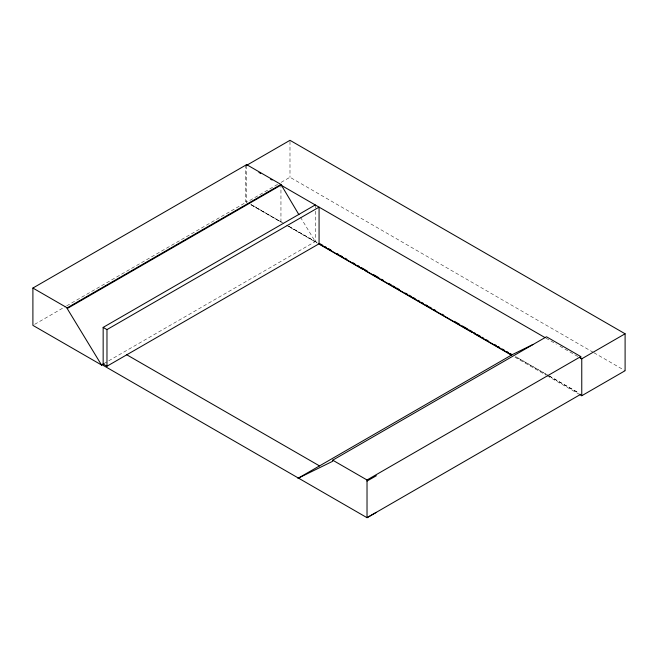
<?xml version="1.0" encoding="UTF-8"?>
<svg xmlns="http://www.w3.org/2000/svg" width="658" height="658" viewBox="0 0 658 658"><rect width="100%" height="100%" fill="white"/><g stroke="black" fill="none" stroke-linecap="round" stroke-linejoin="round"><path stroke-width="0.49" stroke-dasharray="3.29 2.47" d="M34.677 324.336L65.825 306.357M66.713 305.838L246.651 201.957M277.602 184.396L246.651 202.269L246.651 165.331M281.147 182.348L289.989 177.249L593.097 352.244M103.783 363.66L315.758 241.28L317.534 242.3M246.47 202.064L245.261 201.364L245.261 164.739M250.879 204.589L283.508 223.333L251.043 204.498M288.796 226.368L315.256 241.568L315.256 209.005M548.32 375.447L515.699 356.702L548.229 375.496M549.208 375.948L579.188 393.171M593.985 352.762L625.1 370.717M545.967 338.146L556.446 344.192M559.933 346.207L578.267 356.792M549.109 376.006L579.015 393.27M288.87 226.336L319.072 243.773M251.043 204.803L280.95 222.067L280.95 185.137M286.288 225.151L317.436 243.139M515.017 357.204L546.165 375.192M547.053 375.702L579.089 394.2M300.476 217.255L315.256 241.568M315.256 204.942L315.256 207.994M289.989 141.338L289.989 177.249"/><path stroke-width="0.99" d="M101.554 365.001L32.9 325.365L32.9 288.048L246.651 164.64L280.95 184.446L298.897 214.656M32.9 288.048L67.198 307.845L280.95 184.446M376.368 512.352L367.024 517.69L102.006 364.688L101.505 364.976L67.198 308.544L280.95 185.137L545.079 337.628M103.158 327.396L106.974 329.6L319.072 207.147L319.072 243.773L106.974 366.226L103.158 364.022L103.158 327.396L315.256 204.942M101.505 364.976L103.783 363.66M297.918 478.374L512.171 354.678L532.931 344.496M298.419 478.086L332.726 461.258L332.726 460.181L546.469 336.773L580.775 356.578L580.775 358.618M332.726 460.181L367.024 479.986L580.775 356.578M580.011 357.796L581.762 358.807L625.1 333.787L625.1 370.717L581.762 395.738L579.978 394.718M580.775 394.282L367.024 517.69L367.024 479.986M367.024 481.064L376.368 475.726M625.1 333.787L289.989 140.31L246.651 165.331L246.651 164.64M258.964 172.437L260.724 173.457M270.397 179.042L272.157 180.053M320.199 243.847L322.864 245.385M324.641 246.405L326.417 247.433M328.194 248.461L330.867 249.999M337.085 253.593L338.862 254.621M340.638 255.641L342.415 256.669M345.088 258.207L346.865 259.236M353.083 262.83L354.859 263.858M357.524 265.396L359.301 266.416M361.086 267.444L367.304 271.038M373.522 274.633L378.86 277.709M381.525 279.247L383.301 280.275M388.631 283.351L391.296 284.889M393.073 285.917L394.858 286.946M396.634 287.974L399.299 289.512M405.517 293.106L407.294 294.126M409.07 295.154L411.744 296.692M413.52 297.72L415.297 298.748M417.962 300.287L419.738 301.315M421.515 302.335L423.291 303.363M425.965 304.901L427.741 305.929M429.518 306.957L431.294 307.985M433.959 309.523L435.736 310.551M441.962 314.137L443.739 315.166M454.398 321.326L459.736 324.402M462.401 325.94L467.731 329.016M469.508 330.045L472.173 331.583M473.957 332.611L475.734 333.639M477.511 334.667L480.175 336.205M481.952 337.233L483.729 338.253M486.394 339.799L488.17 340.819M494.397 344.414L496.173 345.442M497.95 346.47L499.726 347.49M502.391 349.028L504.168 350.056M506.841 351.594L508.618 352.622M510.394 353.65L512.171 354.678M318.809 243.616L511.669 354.966M319.22 244.167L362.829 269.344M364.606 270.372L472.296 332.545M474.073 333.573L511.455 355.147M126.788 354.785L319.517 465.905M581.762 358.807L581.762 395.738M106.974 329.6L106.974 366.226M67.198 307.845L67.198 308.544"/></g></svg>
